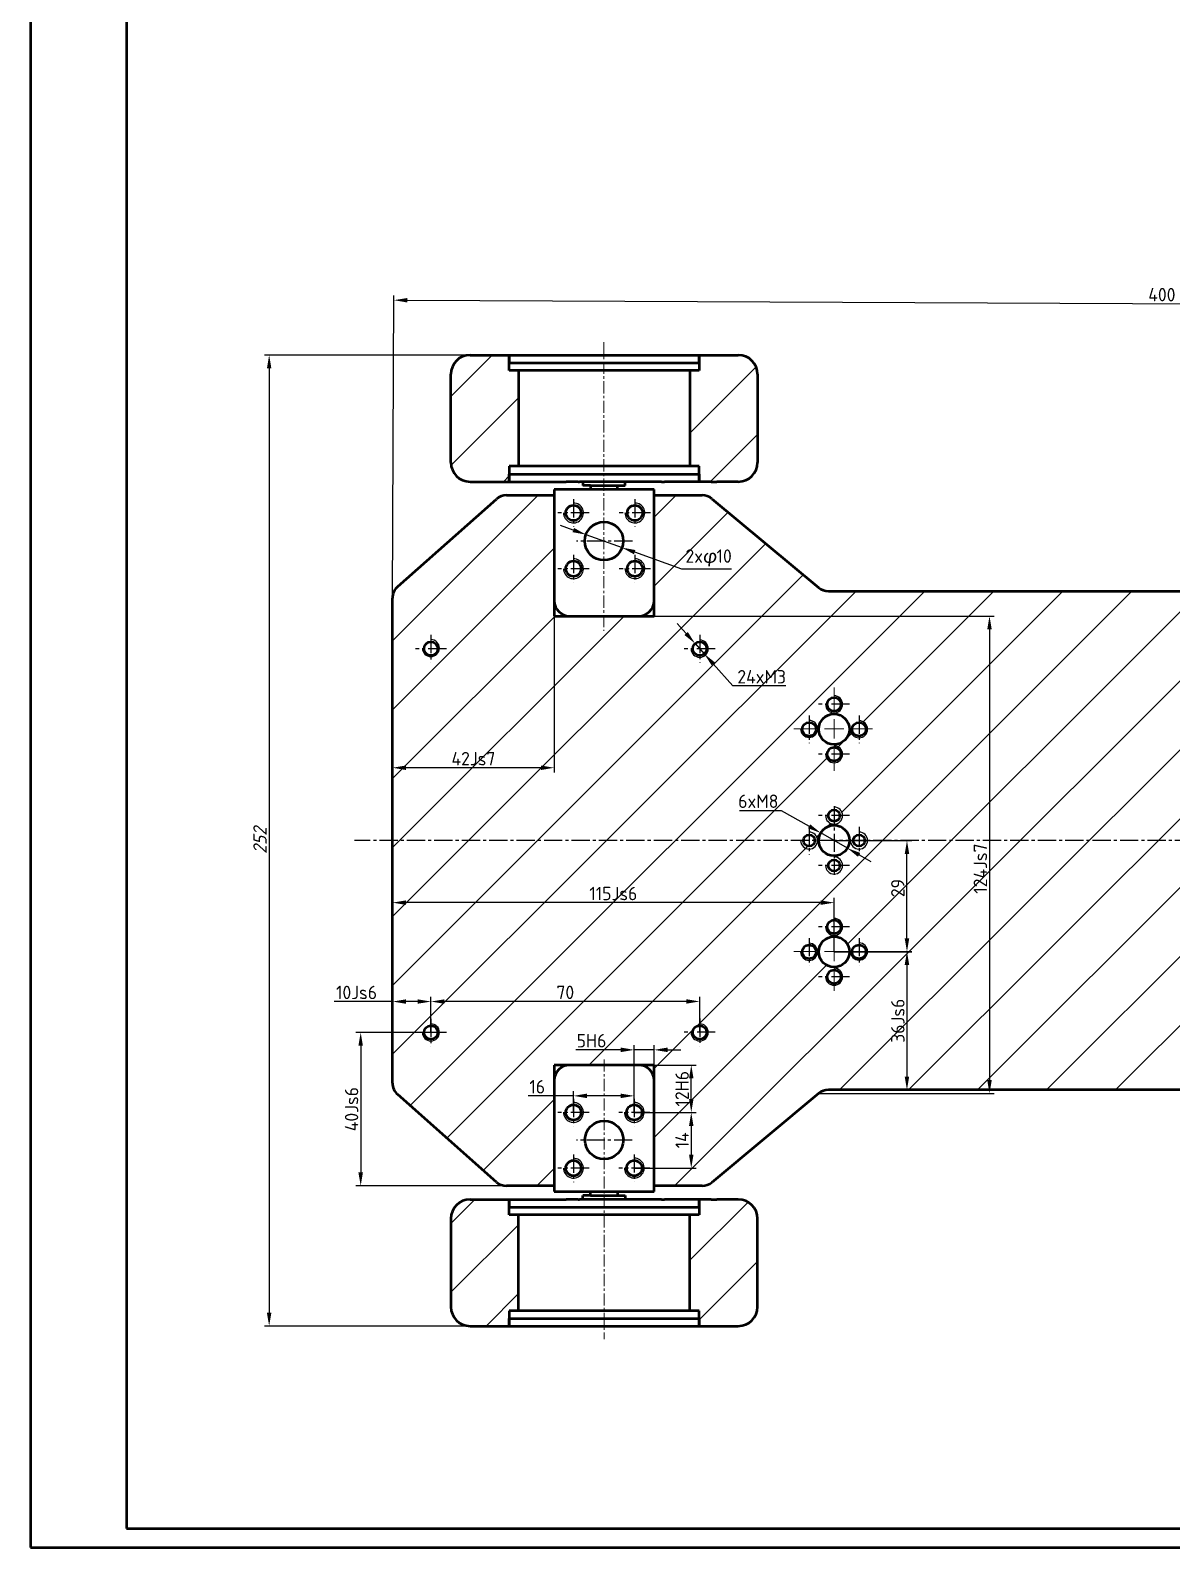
# Model space of a CAD drawing. Header units: millimetres. Extents: x 1895 to 3084, y 1125 to 1966.
# Drawn here: x 1895.3 to 2192.5, y 1124.6 to 1520.1 of the extents above; entities that cross this region are included whole.
import ezdxf

# ---------------------------------------------------------------- set-up
doc = ezdxf.new("R2010")
doc.units = ezdxf.units.MM
doc.header["$LTSCALE"] = 0.25
doc.linetypes.add('CENTER2', pattern=[28.575, 19.05, -3.175, 3.175, -3.175])
doc.linetypes.add('CENTERX2', pattern=[20.32, 12.7, -2.54, 2.54, -2.54])
doc.layers.get('0').update_dxf_attribs({"lineweight": 25})
doc.layers.get('DEFPOINTS').update_dxf_attribs({"color": 6, "lineweight": 25})
for name, color, linetype, lineweight in [('CB', 171, 'Continuous', 50), ('Duong_manh', 3, 'Continuous', 25), ('TAM', 1, 'CENTER2', 25)]:
    doc.layers.add(name, color=color, linetype=linetype, lineweight=lineweight)
doc.styles.add('Sample', font='', dxfattribs={"height": 3.5})
doc.styles.get('Sample').set_extended_font_data('TCVN 7284', italic=True)
doc.dimstyles.new('ISO_35', dxfattribs={"dimtxt": 3.5, "dimasz": 3.5, "dimexe": 1.25, "dimexo": 0, "dimtad": 1, "dimtoh": 1, "dimtxsty": 'Sample', "dimcen": 0, "dimclrd": 3, "dimclre": 3, "dimclrt": 2, "dimadec": 0, "dimazin": 0, "dimtfac": 1, "dimtmove": 0, "dimatfit": 3, "dimfxl": 1, "dimlwd": 25, "dimlwe": 25, "dimarcsym": 0})

# ---------------------------------------------------------------- blocks, each defined once
blk = doc.blocks.new('*D124')
at = {"layer": 'DEFPOINTS', "color": 0, "transparency": 16777216}
for p in [(2039.96, 1388.65), (2049.36, 1385.26)]:
    blk.add_point(p, dxfattribs=at)
at = {"layer": 'Duong_manh', "color": 3, "linetype": 'Continuous', "lineweight": 25, "transparency": 16777216}
for p, q in [((2036.66, 1389.84), (2033.37, 1391.03)), ((2039.96, 1388.65), (2049.36, 1385.26)), ((2064.97, 1379.62), (2052.65, 1384.07)), ((2077.9, 1379.62), (2064.97, 1379.62))]:
    blk.add_line(p, q, dxfattribs=at)
at = {"layer": 'Duong_manh', "color": 3, "transparency": 16777216}
for points in [[(2036.86, 1390.39), (2036.47, 1389.29), (2039.96, 1388.65)], [(2052.85, 1384.62), (2052.45, 1383.52), (2049.36, 1385.26)]]:
    blk.add_solid(points, dxfattribs=at)
at = {"layer": 'Duong_manh', "color": 2, "transparency": 16777216, "insert": (2071.91, 1382.61), "char_height": 3.5, "attachment_point": 5, "style": 'Sample'}
blk.add_mtext('{\\fTCVN 7284|b0|i0|c0|p34;2x\\fCalibri|b0|i1|c0|p34;ɸ\\fTCVN 7284|b0|i0|c0|p34;10}', dxfattribs=at)
blk = doc.blocks.new('*D125')
at = {"layer": 'DEFPOINTS', "color": 0, "transparency": 16777216}
for p in [(2068.39, 1360.26), (2070.78, 1357.57)]:
    blk.add_point(p, dxfattribs=at)
at = {"layer": 'Duong_manh', "color": 3, "linetype": 'Continuous', "lineweight": 25, "transparency": 16777216}
for p, q in [((2066.05, 1362.87), (2063.72, 1365.48)), ((2068.39, 1360.26), (2070.78, 1357.57)), ((2078.25, 1349.22), (2073.12, 1354.96)), ((2092.03, 1349.22), (2078.25, 1349.22))]:
    blk.add_line(p, q, dxfattribs=at)
at = {"layer": 'Duong_manh', "color": 3, "transparency": 16777216}
for points in [[(2066.49, 1363.26), (2065.62, 1362.48), (2068.39, 1360.26)], [(2073.55, 1355.35), (2072.68, 1354.58), (2070.78, 1357.57)]]:
    blk.add_solid(points, dxfattribs=at)
at = {"layer": 'Duong_manh', "color": 2, "transparency": 16777216, "insert": (2085.73, 1351.6), "char_height": 3.5, "attachment_point": 5, "style": 'Sample'}
blk.add_mtext('{\\fTCVN 7284|b0|i0|c0|p34;24xM3}', dxfattribs=at)
blk = doc.blocks.new('*D126')
at = {"layer": 'DEFPOINTS', "color": 0, "transparency": 16777216}
for p in [(1989.59, 1367.42), (2031.71, 1367.42), (1989.59, 1327.89)]:
    blk.add_point(p, dxfattribs=at)
at = {"layer": 'Duong_manh', "color": 3, "linetype": 'Continuous', "lineweight": 25, "transparency": 16777216}
for p, q in [((1989.59, 1367.42), (1989.59, 1326.64)), ((2031.71, 1367.42), (2031.71, 1326.64)), ((2028.21, 1327.89), (1993.09, 1327.89))]:
    blk.add_line(p, q, dxfattribs=at)
at = {"layer": 'Duong_manh', "color": 3, "transparency": 16777216}
for points in [[(1993.09, 1328.47), (1993.09, 1327.3), (1989.59, 1327.89)], [(2028.21, 1328.47), (2028.21, 1327.3), (2031.71, 1327.89)]]:
    blk.add_solid(points, dxfattribs=at)
at = {"layer": 'Duong_manh', "color": 2, "transparency": 16777216, "insert": (2010.65, 1330.26), "char_height": 3.5, "attachment_point": 5, "style": 'Sample'}
blk.add_mtext('{\\fTCVN 7284|b0|i0|c0|p34;42Js7}', dxfattribs=at)
blk = doc.blocks.new('*D128')
at = {"layer": 'DEFPOINTS', "color": 0, "transparency": 16777216}
for p in [(2101.11, 1310.9), (2108.06, 1306.93)]:
    blk.add_point(p, dxfattribs=at)
at = {"layer": 'Duong_manh', "color": 3, "linetype": 'Continuous', "lineweight": 25, "transparency": 16777216}
for p, q in [((2079.95, 1316.79), (2090.8, 1316.79)), ((2090.8, 1316.79), (2098.07, 1312.64)), ((2108.06, 1306.93), (2101.11, 1310.9)), ((2111.1, 1305.2), (2114.14, 1303.46))]:
    blk.add_line(p, q, dxfattribs=at)
at = {"layer": 'Duong_manh', "color": 3, "transparency": 16777216}
for points in [[(2098.36, 1313.14), (2097.78, 1312.13), (2101.11, 1310.9)], [(2111.39, 1305.7), (2110.81, 1304.69), (2108.06, 1306.93)]]:
    blk.add_solid(points, dxfattribs=at)
at = {"layer": 'Duong_manh', "color": 2, "transparency": 16777216, "insert": (2084.85, 1319.16), "char_height": 3.5, "attachment_point": 5, "style": 'Sample'}
blk.add_mtext('{\\fTCVN 7284|b0|i0|c0|p34;6xM8}', dxfattribs=at)
blk = doc.blocks.new('SW_CENTERMARKSYMBOL_38')
at = {"color": 0, "linetype": 'Continuous', "lineweight": 18}
for p, q in [((0, 5), (0, 10.83)), ((-5, 0), (-10.44, 0)), ((0, 0), (-2.5, 0)), ((0, 0), (0, 2.5)), ((0, 0), (0, -2.5)), ((0, 0), (2.5, 0)), ((5, 0), (9.98, 0)), ((0, -5), (0, -10.94))]:
    blk.add_line(p, q, dxfattribs=at)
blk = doc.blocks.new('SW_CENTERMARKSYMBOL_40')
at = {"color": 0, "linetype": 'Continuous', "lineweight": 18}
for p, q in [((0, 5), (0, 10.25)), ((-5, 0), (-10.45, 0)), ((0, 0), (-2.5, 0)), ((0, 0), (0, 2.5)), ((0, 0), (0, -2.5)), ((0, 0), (2.5, 0)), ((5, 0), (10.48, 0)), ((0, -5), (0, -10.28))]:
    blk.add_line(p, q, dxfattribs=at)
blk = doc.blocks.new('*D129')
at = {"layer": 'DEFPOINTS', "color": 0, "transparency": 16777216}
for p in [(2389.95, 1447.88), (1989.59, 1372.12), (2389.59, 1370.26)]:
    blk.add_point(p, dxfattribs=at)
at = {"layer": 'Duong_manh', "color": 3, "linetype": 'Continuous', "lineweight": 25, "transparency": 16777216}
for p, q in [((1989.59, 1372.12), (1989.95, 1450.99)), ((1993.45, 1449.73), (2386.45, 1447.9)), ((2389.59, 1370.26), (2389.95, 1449.13))]:
    blk.add_line(p, q, dxfattribs=at)
at = {"layer": 'Duong_manh', "color": 3, "transparency": 16777216}
for points in [[(1993.45, 1450.31), (1993.44, 1449.14), (1989.95, 1449.74)], [(2386.45, 1448.48), (2386.44, 1447.32), (2389.95, 1447.88)]]:
    blk.add_solid(points, dxfattribs=at)
at = {"layer": 'Duong_manh', "color": 2, "transparency": 16777216, "insert": (2189.96, 1451.19), "char_height": 3.5, "attachment_point": 5, "rotation": 359.7335, "style": 'Sample'}
blk.add_mtext('{\\fTCVN 7284|b0|i0|c0|p34;400}', dxfattribs=at)
blk = doc.blocks.new('*D133')
at = {"layer": 'DEFPOINTS', "color": 0, "transparency": 16777216}
for p in [(2104.59, 1280.01), (2104.59, 1243.92), (2123.57, 1243.92)]:
    blk.add_point(p, dxfattribs=at)
at = {"layer": 'Duong_manh', "color": 3, "linetype": 'Continuous', "lineweight": 25, "transparency": 16777216}
for p, q in [((2104.59, 1280.01), (2124.82, 1280.01)), ((2123.57, 1276.51), (2123.57, 1247.42)), ((2104.59, 1243.92), (2124.82, 1243.92))]:
    blk.add_line(p, q, dxfattribs=at)
at = {"layer": 'Duong_manh', "color": 3, "transparency": 16777216}
for points in [[(2122.98, 1276.51), (2124.15, 1276.51), (2123.57, 1280.01)], [(2122.98, 1247.42), (2124.15, 1247.42), (2123.57, 1243.92)]]:
    blk.add_solid(points, dxfattribs=at)
at = {"layer": 'Duong_manh', "color": 2, "transparency": 16777216, "insert": (2121.19, 1261.96), "char_height": 3.5, "attachment_point": 5, "rotation": 90, "style": 'Sample'}
blk.add_mtext('{\\fTCVN 7284|b0|i0|c0|p34;36Js6}', dxfattribs=at)
blk = doc.blocks.new('*D138')
at = {"layer": 'DEFPOINTS', "color": 0, "transparency": 16777216}
for p in [(1989.59, 1292.74), (1989.59, 1280.01), (2104.59, 1280.01)]:
    blk.add_point(p, dxfattribs=at)
at = {"layer": 'Duong_manh', "color": 3, "linetype": 'Continuous', "lineweight": 25, "transparency": 16777216}
for p, q in [((1989.59, 1280.01), (1989.59, 1293.99)), ((2104.59, 1280.01), (2104.59, 1293.99)), ((2101.09, 1292.74), (1993.09, 1292.74))]:
    blk.add_line(p, q, dxfattribs=at)
at = {"layer": 'Duong_manh', "color": 3, "transparency": 16777216}
for points in [[(1993.09, 1293.32), (1993.09, 1292.15), (1989.59, 1292.74)], [(2101.09, 1293.32), (2101.09, 1292.15), (2104.59, 1292.74)]]:
    blk.add_solid(points, dxfattribs=at)
at = {"layer": 'Duong_manh', "color": 2, "transparency": 16777216, "insert": (2047.09, 1295.11), "char_height": 3.5, "attachment_point": 5, "style": 'Sample'}
blk.add_mtext('{\\fTCVN 7284|b0|i0|c0|p34;115Js6}', dxfattribs=at)
blk = doc.blocks.new('*D171')
at = {"layer": 'DEFPOINTS', "color": 0, "transparency": 16777216}
for p in [(2057.71, 1367.42), (2100.55, 1242.99), (2145.07, 1242.99)]:
    blk.add_point(p, dxfattribs=at)
at = {"layer": 'Duong_manh', "color": 3, "linetype": 'Continuous', "lineweight": 25, "transparency": 16777216}
for p, q in [((2057.71, 1367.42), (2146.32, 1367.42)), ((2145.07, 1363.92), (2145.07, 1246.49)), ((2100.55, 1242.99), (2146.32, 1242.99))]:
    blk.add_line(p, q, dxfattribs=at)
at = {"layer": 'Duong_manh', "color": 3, "transparency": 16777216}
for points in [[(2144.48, 1363.92), (2145.65, 1363.92), (2145.07, 1367.42)], [(2144.48, 1246.49), (2145.65, 1246.49), (2145.07, 1242.99)]]:
    blk.add_solid(points, dxfattribs=at)
at = {"layer": 'Duong_manh', "color": 2, "transparency": 16777216, "insert": (2142.69, 1301.61), "char_height": 3.5, "attachment_point": 5, "rotation": 90, "style": 'Sample'}
blk.add_mtext('{\\fTCVN 7284|b0|i0|c0|p34;124Js7}', dxfattribs=at)
blk = doc.blocks.new('*D228')
at = {"layer": 'DEFPOINTS', "color": 0, "transparency": 16777216}
for p in [(2104.59, 1308.92), (2123.57, 1308.92), (2104.59, 1279.92)]:
    blk.add_point(p, dxfattribs=at)
at = {"layer": 'Duong_manh', "color": 3, "linetype": 'Continuous', "lineweight": 25, "transparency": 16777216}
for p, q in [((2104.59, 1308.92), (2124.82, 1308.92)), ((2123.57, 1283.42), (2123.57, 1305.42)), ((2104.59, 1279.92), (2124.82, 1279.92))]:
    blk.add_line(p, q, dxfattribs=at)
at = {"layer": 'Duong_manh', "color": 3, "transparency": 16777216}
for points in [[(2122.98, 1305.42), (2124.15, 1305.42), (2123.57, 1308.92)], [(2122.98, 1283.42), (2124.15, 1283.42), (2123.57, 1279.92)]]:
    blk.add_solid(points, dxfattribs=at)
at = {"layer": 'Duong_manh', "color": 2, "transparency": 16777216, "insert": (2121.19, 1296.53), "char_height": 3.5, "attachment_point": 5, "rotation": 90, "style": 'Sample'}
blk.add_mtext('{\\fTCVN 7284|b0|i0|c0|p34;29}', dxfattribs=at)
blk = doc.blocks.new('*D229')
at = {"layer": 'DEFPOINTS', "color": 0, "transparency": 16777216}
for p in [(2009.77, 1435.44), (1957.45, 1182.39), (2009.77, 1182.39)]:
    blk.add_point(p, dxfattribs=at)
at = {"layer": 'Duong_manh', "color": 3, "linetype": 'Continuous', "lineweight": 25, "transparency": 16777216}
for p, q in [((2009.77, 1435.44), (1956.2, 1435.44)), ((1957.45, 1431.94), (1957.45, 1185.89)), ((2009.77, 1182.39), (1956.2, 1182.39))]:
    blk.add_line(p, q, dxfattribs=at)
at = {"layer": 'Duong_manh', "color": 3, "transparency": 16777216}
for points in [[(1956.86, 1431.94), (1958.03, 1431.94), (1957.45, 1435.44)], [(1956.86, 1185.89), (1958.03, 1185.89), (1957.45, 1182.39)]]:
    blk.add_solid(points, dxfattribs=at)
at = {"layer": 'Duong_manh', "color": 2, "transparency": 16777216, "insert": (1955.07, 1308.92), "char_height": 3.5, "attachment_point": 5, "rotation": 90, "style": 'Sample'}
blk.add_mtext('252', dxfattribs=at)
blk = doc.blocks.new('*D240')
at = {"layer": 'DEFPOINTS', "color": 0, "transparency": 16777216}
for p in [(1999.58, 1266.96), (1999.58, 1258.89), (2069.59, 1258.92)]:
    blk.add_point(p, dxfattribs=at)
at = {"layer": 'Duong_manh', "color": 3, "linetype": 'Continuous', "lineweight": 25, "transparency": 16777216}
for p, q in [((1999.58, 1258.89), (1999.58, 1268.21)), ((2066.08, 1266.98), (2003.08, 1266.96)), ((2069.59, 1258.92), (2069.58, 1268.23))]:
    blk.add_line(p, q, dxfattribs=at)
at = {"layer": 'Duong_manh', "color": 3, "transparency": 16777216}
for points in [[(2003.08, 1267.54), (2003.08, 1266.38), (1999.58, 1266.96)], [(2066.08, 1267.57), (2066.08, 1266.4), (2069.58, 1266.98)]]:
    blk.add_solid(points, dxfattribs=at)
at = {"layer": 'Duong_manh', "color": 2, "transparency": 16777216, "insert": (2034.58, 1269.35), "char_height": 3.5, "attachment_point": 5, "rotation": 0.0206, "style": 'Sample'}
blk.add_mtext('{\\fTCVN 7284|b0|i0|c0|p34;70}', dxfattribs=at)
blk = doc.blocks.new('*D241')
at = {"layer": 'DEFPOINTS', "color": 0, "transparency": 16777216}
for p in [(1989.59, 1266.96), (1989.59, 1258.92), (1999.59, 1258.92)]:
    blk.add_point(p, dxfattribs=at)
at = {"layer": 'Duong_manh', "color": 3, "linetype": 'Continuous', "lineweight": 25, "transparency": 16777216}
for p, q in [((1989.59, 1266.96), (1974.34, 1266.96)), ((1989.59, 1258.92), (1989.59, 1268.21)), ((1996.09, 1266.96), (1993.09, 1266.96)), ((1999.59, 1258.92), (1999.59, 1268.21))]:
    blk.add_line(p, q, dxfattribs=at)
at = {"layer": 'Duong_manh', "color": 3, "transparency": 16777216}
for points in [[(1993.09, 1267.54), (1993.09, 1266.38), (1989.59, 1266.96)], [(1996.09, 1267.54), (1996.09, 1266.38), (1999.59, 1266.96)]]:
    blk.add_solid(points, dxfattribs=at)
at = {"layer": 'Duong_manh', "color": 2, "transparency": 16777216, "insert": (1980.21, 1269.33), "char_height": 3.5, "attachment_point": 5, "style": 'Sample'}
blk.add_mtext('{\\fTCVN 7284|b0|i0|c0|p34;10Js6}', dxfattribs=at)
blk = doc.blocks.new('*D242')
at = {"layer": 'DEFPOINTS', "color": 0, "transparency": 16777216}
for p in [(1999.59, 1258.92), (1981.29, 1218.92), (2019.28, 1218.92)]:
    blk.add_point(p, dxfattribs=at)
at = {"layer": 'Duong_manh', "color": 3, "linetype": 'Continuous', "lineweight": 25, "transparency": 16777216}
for p, q in [((1999.59, 1258.92), (1980.04, 1258.92)), ((1981.29, 1255.42), (1981.29, 1222.42)), ((2019.28, 1218.92), (1980.04, 1218.92))]:
    blk.add_line(p, q, dxfattribs=at)
at = {"layer": 'Duong_manh', "color": 3, "transparency": 16777216}
for points in [[(1980.7, 1255.42), (1981.87, 1255.42), (1981.29, 1258.92)], [(1980.7, 1222.42), (1981.87, 1222.42), (1981.29, 1218.92)]]:
    blk.add_solid(points, dxfattribs=at)
at = {"layer": 'Duong_manh', "color": 2, "transparency": 16777216, "insert": (1978.91, 1238.92), "char_height": 3.5, "attachment_point": 5, "rotation": 90, "style": 'Sample'}
blk.add_mtext('{\\fTCVN 7284|b0|i0|c0|p34;40Js6}', dxfattribs=at)
blk = doc.blocks.new('*D247')
at = {"layer": 'DEFPOINTS', "color": 0, "transparency": 16777216}
for p in [(2057.71, 1254.37), (2052.54, 1238.06), (2057.71, 1238.06)]:
    blk.add_point(p, dxfattribs=at)
at = {"layer": 'Duong_manh', "color": 3, "linetype": 'Continuous', "lineweight": 25, "transparency": 16777216}
for p, q in [((2049.04, 1254.37), (2037.29, 1254.37)), ((2052.54, 1238.06), (2052.54, 1255.62)), ((2057.71, 1254.37), (2052.54, 1254.37)), ((2057.71, 1238.06), (2057.71, 1255.62)), ((2061.21, 1254.37), (2064.71, 1254.37))]:
    blk.add_line(p, q, dxfattribs=at)
at = {"layer": 'Duong_manh', "color": 3, "transparency": 16777216}
for points in [[(2049.04, 1254.96), (2049.04, 1253.79), (2052.54, 1254.37)], [(2061.21, 1254.96), (2061.21, 1253.79), (2057.71, 1254.37)]]:
    blk.add_solid(points, dxfattribs=at)
at = {"layer": 'Duong_manh', "color": 2, "transparency": 16777216, "insert": (2041.42, 1256.75), "char_height": 3.5, "attachment_point": 5, "style": 'Sample'}
blk.add_mtext('{\\fTCVN 7284|b0|i0|c0|p34;5H6}', dxfattribs=at)
blk = doc.blocks.new('*D248')
at = {"layer": 'DEFPOINTS', "color": 0, "transparency": 16777216}
for p in [(2052.54, 1238.06), (2052.54, 1223.54), (2067.39, 1223.54)]:
    blk.add_point(p, dxfattribs=at)
at = {"layer": 'Duong_manh', "color": 3, "linetype": 'Continuous', "lineweight": 25, "transparency": 16777216}
for p, q in [((2052.54, 1238.06), (2068.64, 1238.06)), ((2067.39, 1234.56), (2067.39, 1227.04)), ((2052.54, 1223.54), (2068.64, 1223.54))]:
    blk.add_line(p, q, dxfattribs=at)
at = {"layer": 'Duong_manh', "color": 3, "transparency": 16777216}
for points in [[(2066.81, 1234.56), (2067.97, 1234.56), (2067.39, 1238.06)], [(2066.81, 1227.04), (2067.97, 1227.04), (2067.39, 1223.54)]]:
    blk.add_solid(points, dxfattribs=at)
at = {"layer": 'Duong_manh', "color": 2, "transparency": 16777216, "insert": (2065.01, 1230.8), "char_height": 3.5, "attachment_point": 5, "rotation": 90, "style": 'Sample'}
blk.add_mtext('{\\fTCVN 7284|b0|i0|c0|p34;14}', dxfattribs=at)
blk = doc.blocks.new('*D249')
at = {"layer": 'DEFPOINTS', "color": 0, "transparency": 16777216}
for p in [(2052.54, 1250.42), (2067.39, 1250.42), (2052.54, 1238.06)]:
    blk.add_point(p, dxfattribs=at)
at = {"layer": 'Duong_manh', "color": 3, "linetype": 'Continuous', "lineweight": 25, "transparency": 16777216}
for p, q in [((2052.54, 1250.42), (2068.64, 1250.42)), ((2067.39, 1241.56), (2067.39, 1246.92)), ((2052.54, 1238.06), (2068.64, 1238.06))]:
    blk.add_line(p, q, dxfattribs=at)
at = {"layer": 'Duong_manh', "color": 3, "transparency": 16777216}
for points in [[(2066.81, 1246.92), (2067.97, 1246.92), (2067.39, 1250.42)], [(2066.81, 1241.56), (2067.97, 1241.56), (2067.39, 1238.06)]]:
    blk.add_solid(points, dxfattribs=at)
at = {"layer": 'Duong_manh', "color": 2, "transparency": 16777216, "insert": (2065.01, 1244.24), "char_height": 3.5, "attachment_point": 5, "rotation": 90, "style": 'Sample'}
blk.add_mtext('{\\fTCVN 7284|b0|i0|c0|p34;12H6}', dxfattribs=at)
blk = doc.blocks.new('*D250')
at = {"layer": 'DEFPOINTS', "color": 0, "transparency": 16777216}
for p in [(2052.54, 1242.38), (2036.7, 1238.06), (2052.54, 1238.06)]:
    blk.add_point(p, dxfattribs=at)
at = {"layer": 'Duong_manh', "color": 3, "linetype": 'Continuous', "lineweight": 25, "transparency": 16777216}
for p, q in [((2036.7, 1242.38), (2024.91, 1242.38)), ((2036.7, 1238.06), (2036.7, 1243.63)), ((2049.04, 1242.38), (2040.2, 1242.38)), ((2052.54, 1238.06), (2052.54, 1243.63))]:
    blk.add_line(p, q, dxfattribs=at)
at = {"layer": 'Duong_manh', "color": 3, "transparency": 16777216}
for points in [[(2040.2, 1242.96), (2040.2, 1241.8), (2036.7, 1242.38)], [(2049.04, 1242.96), (2049.04, 1241.8), (2052.54, 1242.38)]]:
    blk.add_solid(points, dxfattribs=at)
at = {"layer": 'Duong_manh', "color": 2, "transparency": 16777216, "insert": (2027.28, 1244.75), "char_height": 3.5, "attachment_point": 5, "style": 'Sample'}
blk.add_mtext('{\\fTCVN 7284|b0|i0|c0|p34;16}', dxfattribs=at)

msp = doc.modelspace()

# ---------------------------------------------------------------- hatches: boundary and pattern name
at = {"layer": 'Duong_manh'}
h = msp.add_hatch(dxfattribs=at)
h.set_pattern_fill('ANSI31', color=0, scale=4)
h.set_pattern_definition([(45, (0, -23.314), (-8.980256, 8.980256), [])])
h.paths.add_polyline_path([(2067.047, 1186.393), (2069.464, 1186.393), (2069.464, 1182.393), (2079.647, 1182.393, 0.4142136), (2084.647, 1187.393), (2084.647, 1210.393, 0.4142136), (2079.647, 1215.393), (2076.837, 1215.393), (2076.09, 1215.393), (2074.033, 1215.393), (2072.569, 1215.393), (2069.464, 1215.393), (2069.464, 1211.393), (2067.047, 1211.393)])
h.paths.add_polyline_path([(2084.647, 1430.441, 0.4142136), (2079.647, 1435.441), (2069.464, 1435.441), (2069.464, 1431.441), (2067.047, 1431.441), (2067.047, 1406.441), (2069.464, 1406.441), (2069.464, 1402.441), (2072.569, 1402.441), (2074.033, 1402.441), (2076.09, 1402.441), (2076.837, 1402.441), (2079.647, 1402.441, 0.4142136), (2084.647, 1407.441)])
h.paths.add_polyline_path([(2022.37, 1211.393), (2019.953, 1211.393), (2019.953, 1215.393), (2009.771, 1215.393, 0.4142136), (2004.771, 1210.393), (2004.771, 1187.393, 0.4142136), (2009.771, 1182.393), (2019.953, 1182.393), (2019.953, 1186.393), (2022.37, 1186.393)])
h.paths.add_polyline_path([(2022.37, 1431.441), (2019.953, 1431.441), (2019.953, 1435.441), (2009.771, 1435.441, 0.4142136), (2004.771, 1430.441), (2004.771, 1407.441, 0.4142136), (2009.771, 1402.441), (2019.953, 1402.441), (2019.953, 1406.441), (2022.37, 1406.441)])
h = msp.add_hatch(dxfattribs=at)
h.set_pattern_fill('ANSI31', color=0, scale=4)
h.paths.add_polyline_path([(2389.585, 1372.119, 0.2144527), (2388.24, 1375.111), (2362.548, 1397.909, 0.1834639), (2359.893, 1398.917), (2308.961, 1398.917, 0.1754524), (2306.4, 1397.99), (2278.625, 1374.844, -0.1754524), (2276.064, 1373.917), (2103.106, 1373.917, -0.1754524), (2100.546, 1374.844), (2072.771, 1397.99, 0.1754524), (2070.21, 1398.917), (2057.709, 1398.917), (2057.709, 1367.417), (2031.709, 1367.417), (2031.709, 1398.917), (2019.278, 1398.917, 0.1834639), (2016.623, 1397.909), (1990.93, 1375.111, 0.2144527), (1989.585, 1372.119), (1989.585, 1245.716, 0.2144527), (1990.93, 1242.724), (2016.623, 1219.925, 0.1834639), (2019.278, 1218.917), (2031.709, 1218.917), (2031.709, 1250.417), (2057.709, 1250.417), (2057.709, 1218.917), (2070.21, 1218.917, 0.1754524), (2072.771, 1219.844), (2100.546, 1242.99, -0.1754524), (2103.106, 1243.917), (2276.064, 1243.917, -0.1754524), (2278.625, 1242.99), (2306.4, 1219.844, 0.1754524), (2308.961, 1218.917), (2359.893, 1218.917, 0.1834639), (2362.548, 1219.925), (2388.24, 1242.724, 0.2144527), (2389.585, 1245.716)])
h.paths.add_polyline_path([(2266.288, 1338.009, -0.3993765), (2268.085, 1339.717), (2268.085, 1340.232, -2.4142136), (2265.862, 1338.009)], flags=16)
h.paths.add_polyline_path([(2111.085, 1335.694), (2111.085, 1336.117, -0.4142136), (2109.285, 1337.917, -0.4142136), (2111.085, 1339.717), (2111.085, 1340.141, -1)], flags=16)
h.paths.add_polyline_path([(2278.585, 1337.917, -1), (2270.585, 1337.917, -1)], flags=16)
h.paths.add_polyline_path([(2272.785, 1331.417, -1), (2276.385, 1331.417), (2276.809, 1331.417, -1), (2272.362, 1331.417)], flags=16)
h.paths.add_polyline_path([(2272.785, 1344.417, -0.4142136), (2274.585, 1346.217), (2274.585, 1346.641, -2.4142136), (2272.362, 1344.417)], flags=16)
h.paths.add_polyline_path([(2268.085, 1306.694), (2268.085, 1307.417, -0.4142136), (2266.585, 1308.917, -0.4142136), (2268.085, 1310.417), (2268.085, 1311.141, -1)], flags=16)
h.paths.add_polyline_path([(2100.585, 1337.917, -1), (2108.585, 1337.917, -1)], flags=16)
h.paths.add_polyline_path([(2106.809, 1331.417, -1), (2102.362, 1331.417), (2102.785, 1331.417, -1), (2106.385, 1331.417)], flags=16)
h.paths.add_polyline_path([(2102.362, 1344.417), (2102.785, 1344.417, -0.4142136), (2104.585, 1346.217), (2104.585, 1346.641, -2.4142136)], flags=16)
h.paths.add_polyline_path([(2111.085, 1306.694), (2111.085, 1307.417, -0.4142136), (2109.585, 1308.917, -0.4142136), (2111.085, 1310.417), (2111.085, 1311.141, -1)], flags=16)
h.paths.add_polyline_path([(2273.085, 1315.417, -0.4142136), (2274.585, 1316.917), (2274.585, 1317.641, -1), (2274.585, 1313.194), (2274.585, 1312.917, -0.4142136), (2278.585, 1308.917, -0.4142136), (2274.585, 1304.917), (2274.585, 1303.917, -0.4142136), (2276.085, 1302.417, -1), (2273.085, 1302.417, -0.4142136), (2274.585, 1303.917), (2274.585, 1304.917, -0.4142136), (2270.585, 1308.917, -0.4142136), (2274.585, 1312.917), (2274.585, 1313.194, -0.4142136), (2272.362, 1315.417)], flags=16)
h.paths.add_polyline_path([(2104.585, 1313.194), (2104.585, 1312.917, -0.4142136), (2108.585, 1308.917, -0.4142136), (2104.585, 1304.917), (2104.585, 1304.641, -2.4142136), (2102.362, 1302.417), (2103.085, 1302.417, -0.4142136), (2104.585, 1303.917), (2104.585, 1304.917, -0.4142136), (2100.585, 1308.917, -0.4142136), (2104.585, 1312.917), (2104.585, 1313.194, -0.4142136), (2102.362, 1315.417), (2103.085, 1315.417, -0.4142136), (2104.585, 1316.917), (2104.585, 1317.641, -1)], flags=16)
h.paths.add_polyline_path([(2281.085, 1335.785), (2281.085, 1336.117, -0.4142136), (2279.285, 1337.917, -0.4142136), (2281.085, 1339.717), (2281.085, 1340.232, -1)], flags=16)
h.paths.add_polyline_path([(2095.862, 1338.009), (2096.288, 1338.009, -0.3993765), (2098.085, 1339.717), (2098.085, 1340.232, -2.4142136)], flags=16)
h.paths.add_polyline_path([(2281.085, 1306.694), (2281.085, 1307.417, -0.4142136), (2279.585, 1308.917, -0.4142136), (2281.085, 1310.417), (2281.085, 1311.141, -1)], flags=16)
h.paths.add_polyline_path([(2266.288, 1280.009, -0.3993765), (2268.085, 1281.717), (2268.085, 1282.141, -2.486371), (2265.864, 1280.009)], flags=16)
h.paths.add_polyline_path([(2098.085, 1306.694), (2098.085, 1307.417, -0.4142136), (2096.585, 1308.917, -0.4142136), (2098.085, 1310.417), (2098.085, 1311.141, -1)], flags=16)
h.paths.add_polyline_path([(2111.085, 1277.785), (2111.085, 1278.117, -0.4142136), (2109.285, 1279.917, -0.4142136), (2111.085, 1281.717), (2111.085, 1282.232, -1)], flags=16)
h.paths.add_polyline_path([(2272.785, 1286.417, -0.4142136), (2274.585, 1288.217), (2274.585, 1288.641, -2.4142136), (2272.362, 1286.417)], flags=16)
h.paths.add_polyline_path([(2102.362, 1286.417), (2102.785, 1286.417, -0.4142136), (2104.585, 1288.217), (2104.585, 1288.641, -2.4142136)], flags=16)
h.paths.add_polyline_path([(2278.585, 1279.917, -1), (2270.585, 1279.917, -1)], flags=16)
h.paths.add_polyline_path([(2108.585, 1279.917, -1), (2100.585, 1279.917, -1)], flags=16)
h.paths.add_polyline_path([(2272.785, 1273.417, -1), (2276.385, 1273.417), (2276.809, 1273.417, -1), (2272.362, 1273.417)], flags=16)
h.paths.add_polyline_path([(2106.809, 1273.417, -1), (2102.362, 1273.417), (2102.785, 1273.417, -1), (2106.385, 1273.417)], flags=16)
h.paths.add_polyline_path([(2281.085, 1282.141, -1), (2281.085, 1277.694), (2281.085, 1278.117, -0.4142136), (2279.285, 1279.917, -0.4142136), (2281.085, 1281.717)], flags=16)
h.paths.add_polyline_path([(2095.864, 1280.009), (2096.288, 1280.009, -0.3993765), (2098.085, 1281.717), (2098.085, 1282.141, -2.486371)], flags=16)
h.paths.add_polyline_path([(2307.785, 1358.917, -0.4142136), (2309.585, 1360.717), (2309.585, 1361.141, -2.4142136), (2307.362, 1358.917)], flags=16)
h.paths.add_polyline_path([(2067.362, 1358.917), (2067.785, 1358.917, -0.4142136), (2069.585, 1360.717), (2069.585, 1361.141, -2.4142136)], flags=16)
h.paths.add_polyline_path([(2307.786, 1258.942, -0.410125), (2309.585, 1260.717), (2309.585, 1261.166, -2.4142136), (2307.362, 1258.942)], flags=16)
h.paths.add_polyline_path([(2067.362, 1258.942), (2067.786, 1258.942, -0.410125), (2069.585, 1260.717), (2069.585, 1261.141, -2.4336648)], flags=16)
h.paths.add_polyline_path([(2371.219, 1304.974, -0.0070362), (2371.104, 1304.649), (2371.119, 1304.643)], flags=0)
h.paths.add_polyline_path([(2348.052, 1313.192), (2347.982, 1312.95, -0.0051099), (2348.067, 1313.186)], flags=0)
h.paths.add_polyline_path([(2347.887, 1312.717), (2354.497, 1333.07, -0.7266454), (2364.674, 1333.07), (2371.284, 1312.717, -0.1543688), (2371.341, 1305.299), (2364.699, 1283.72, -0.7384852), (2354.472, 1283.72), (2347.83, 1305.299, -0.1543688)], flags=16)
h.paths.add_polyline_path([(2354.584, 1330.771), (2354.569, 1330.776, -0.6958664), (2364.602, 1330.776), (2371.119, 1313.192), (2371.104, 1313.186), (2364.587, 1330.771, 0.6958664)], flags=0)
h.paths.add_polyline_path([(2348.052, 1304.643), (2348.067, 1304.649), (2354.584, 1287.064, 0.6958664), (2364.587, 1287.064), (2364.602, 1287.058, -0.6958664), (2354.569, 1287.058)], flags=0)
h.paths.add_polyline_path([(2357.785, 1328.917, -0.4142136), (2359.585, 1330.717), (2359.585, 1331.141, -2.4142136), (2357.362, 1328.917)], flags=0)
h.paths.add_polyline_path([(2359.585, 1306.694), (2359.585, 1307.401, -1), (2359.585, 1310.433), (2359.585, 1311.141, -1)], flags=0)
h.paths.add_polyline_path([(2359.585, 1310.417), (2359.585, 1310.433, -1), (2359.585, 1307.401, -0.9946695)], flags=0)
h.paths.add_polyline_path([(2357.786, 1288.942, -0.410125), (2359.585, 1290.717), (2359.585, 1291.166, -2.4142136), (2357.362, 1288.942)], flags=0)
h.paths.add_polyline_path([(2377.785, 1358.917, -0.4131352), (2379.579, 1360.717), (2379.579, 1361.141, -2.4193127), (2377.362, 1358.917)], flags=16)
h.paths.add_polyline_path([(1997.36, 1358.917), (1997.785, 1358.917, -0.4131352), (1999.579, 1360.717), (1999.579, 1361.288, -2.3054351)], flags=16)
h.paths.add_polyline_path([(2377.786, 1258.942, -0.410125), (2379.585, 1260.717), (2379.585, 1261.141, -2.4336648), (2377.362, 1258.942)], flags=16)
h.paths.add_polyline_path([(1997.362, 1258.917), (1997.785, 1258.917, -0.4131352), (1999.579, 1260.717), (1999.579, 1261.141, -2.4193127)], flags=16)
h.paths.add_polyline_path([(2064.687, 1378.867), (2079.129, 1378.867), (2079.129, 1387.348), (2064.687, 1387.348)], flags=24)
h.paths.add_polyline_path([(2078.203, 1347.572), (2093.253, 1347.572), (2093.253, 1355.972), (2078.203, 1355.972)], flags=24)
h.paths.add_polyline_path([(2003.647, 1326.236), (2017.647, 1326.236), (2017.647, 1334.636), (2003.647, 1334.636)], flags=24)
h.paths.add_polyline_path([(2078.723, 1315.137), (2090.973, 1315.137), (2090.973, 1323.537), (2078.723, 1323.537)], flags=24)
h.paths.add_polyline_path([(2125.218, 1255.138), (2125.218, 1268.788), (2116.818, 1268.788), (2116.818, 1255.138)], flags=24)
h.paths.add_polyline_path([(2342.474, 1380.771), (2358.224, 1380.771), (2358.224, 1389.171), (2342.474, 1389.171)], flags=24)
h.paths.add_polyline_path([(2039.735, 1291.088), (2054.435, 1291.088), (2054.435, 1299.488), (2039.735, 1299.488)], flags=24)
h.paths.add_polyline_path([(2146.716, 1293.731), (2146.716, 1309.481), (2138.316, 1309.481), (2138.316, 1293.731)], flags=24)
h.paths.add_polyline_path([(2125.218, 1293.208), (2125.218, 1299.858), (2116.818, 1299.858), (2116.818, 1293.208)], flags=24)
h.paths.add_polyline_path([(2320.731, 1232.663), (2335.431, 1232.663), (2335.431, 1241.063), (2320.731, 1241.063)], flags=24)
h.paths.add_polyline_path([(2031.255, 1265.32), (2037.905, 1265.322), (2037.902, 1273.722), (2031.252, 1273.72)], flags=24)
h.paths.add_polyline_path([(2252.032, 1255.092), (2252.032, 1268.742), (2243.632, 1268.742), (2243.632, 1255.092)], flags=24)
h.paths.add_polyline_path([(2252.057, 1291.138), (2252.057, 1297.788), (2243.657, 1297.788), (2243.657, 1291.138)], flags=24)
h.paths.add_polyline_path([(2380.079, 1315.592), (2380.079, 1322.242), (2371.679, 1322.242), (2371.679, 1315.592)], flags=24)
h.paths.add_polyline_path([(2345.272, 1340.58), (2345.272, 1347.23), (2336.872, 1347.23), (2336.872, 1340.58)], flags=24)
h.paths.add_polyline_path([(2036.694, 1252.724), (2046.144, 1252.724), (2046.144, 1261.124), (2036.694, 1261.124)], flags=24)
h.paths.add_polyline_path([(2069.039, 1227.652), (2069.039, 1233.952), (2060.639, 1233.952), (2060.639, 1227.652)], flags=24)
h.paths.add_polyline_path([(2069.039, 1238.641), (2069.039, 1249.841), (2060.639, 1249.841), (2060.639, 1238.641)], flags=24)
h.paths.add_polyline_path([(2024.306, 1240.729), (2030.256, 1240.729), (2030.256, 1249.129), (2024.306, 1249.129)], flags=24)

# ---------------------------------------------------------------- linework, layer by layer
at = {"layer": 'CB'}
for p, q in [((1895.255, 1965.639), (1895.255, 1124.639)), ((1920.255, 1960.639), (1920.255, 1129.639)), ((2009.771, 1435.441), (2079.647, 1435.441)), ((2022.37, 1431.441), (2022.37, 1406.441)), ((2067.047, 1431.441), (2067.047, 1406.441)), ((2004.771, 1407.441), (2004.771, 1430.441)), ((2084.647, 1430.441), (2084.647, 1407.441)), ((2009.771, 1402.441), (2034.819, 1402.441)), ((2041.158, 1401.417), (2048.158, 1401.417)), ((2048.158, 1401.417), (2050.174, 1401.417)), ((2009.771, 1215.393), (2034.819, 1215.393)), ((2041.158, 1216.417), (2048.158, 1216.417)), ((2048.158, 1216.417), (2050.174, 1216.417)), ((2004.771, 1210.393), (2004.771, 1187.393)), ((2022.37, 1186.393), (2022.37, 1211.393)), ((2067.047, 1186.393), (2067.047, 1211.393)), ((2084.647, 1187.393), (2084.647, 1210.393)), ((2009.771, 1182.393), (2079.647, 1182.393)), ((1920.255, 1129.639), (3079.255, 1129.639)), ((1895.255, 1124.639), (3084.255, 1124.639))]:
    msp.add_line(p, q, dxfattribs=at)
at = {"layer": 'CB', "linetype": 'Continuous'}
for p, q in [((2019.953, 1435.441), (2019.953, 1433.441)), ((2019.953, 1431.441), (2019.953, 1435.441)), ((2069.464, 1433.441), (2069.464, 1435.441)), ((2069.464, 1435.441), (2069.464, 1431.441)), ((2019.953, 1433.441), (2023.166, 1433.441)), ((2069.464, 1431.441), (2019.953, 1431.441)), ((2023.166, 1433.441), (2066.251, 1433.441)), ((2066.251, 1433.441), (2069.464, 1433.441)), ((2019.953, 1406.441), (2019.953, 1402.441)), ((2069.464, 1406.441), (2019.953, 1406.441)), ((2019.953, 1404.441), (2023.166, 1404.441)), ((2019.953, 1402.441), (2019.953, 1404.441)), ((2023.166, 1404.441), (2066.251, 1404.441)), ((2066.251, 1404.441), (2069.464, 1404.441)), ((2069.464, 1402.441), (2069.464, 1406.441)), ((2069.464, 1404.441), (2069.464, 1402.441)), ((2031.709, 1400.417), (2031.709, 1371.417)), ((2057.709, 1400.417), (2031.709, 1400.417)), ((2037.906, 1402.441), (2034.819, 1402.441)), ((2037.906, 1402.441), (2038.248, 1402.441)), ((2044.133, 1402.441), (2038.248, 1402.441)), ((2039.174, 1402.417), (2039.174, 1401.417)), ((2041.158, 1401.417), (2039.174, 1401.417)), ((2041.158, 1401.417), (2041.158, 1400.417)), ((2047.258, 1402.441), (2044.101, 1402.441)), ((2051.103, 1402.441), (2047.131, 1402.441)), ((2048.158, 1400.417), (2048.158, 1401.417)), ((2050.174, 1401.417), (2050.174, 1402.441)), ((2051.438, 1402.441), (2051.103, 1402.441)), ((2054.527, 1402.441), (2051.438, 1402.441)), ((2059.639, 1402.441), (2054.527, 1402.441)), ((2057.709, 1371.417), (2057.709, 1400.417)), ((2059.639, 1402.441), (2060.424, 1402.441)), ((2063.277, 1402.441), (2060.424, 1402.441)), ((2065.79, 1402.441), (2063.277, 1402.441)), ((2066.898, 1402.441), (2065.79, 1402.441)), ((2069.455, 1402.441), (2066.898, 1402.441)), ((2072.569, 1402.441), (2069.455, 1402.441)), ((2072.569, 1402.441), (2074.033, 1402.441)), ((2076.09, 1402.441), (2074.033, 1402.441)), ((2076.837, 1402.441), (2076.09, 1402.441)), ((2079.647, 1402.441), (2076.837, 1402.441)), ((1990.93, 1375.111), (2016.623, 1397.909)), ((2019.278, 1398.917), (2031.709, 1398.917)), ((2031.709, 1398.917), (2031.709, 1367.417)), ((2057.709, 1398.917), (2070.21, 1398.917)), ((2057.709, 1367.417), (2057.709, 1398.917)), ((2072.771, 1397.99), (2100.546, 1374.844)), ((2103.106, 1373.917), (2276.064, 1373.917)), ((1989.585, 1245.716), (1989.585, 1372.119)), ((2031.709, 1367.417), (2057.709, 1367.417)), ((2035.709, 1367.417), (2053.709, 1367.417)), ((2057.709, 1250.417), (2031.709, 1250.417)), ((2031.709, 1250.417), (2031.709, 1218.917)), ((2053.709, 1250.417), (2035.709, 1250.417)), ((2057.709, 1218.917), (2057.709, 1250.417)), ((2031.709, 1246.417), (2031.709, 1217.417)), ((2057.709, 1217.417), (2057.709, 1246.417)), ((2016.623, 1219.925), (1990.93, 1242.724)), ((2100.546, 1242.99), (2072.771, 1219.844)), ((2276.064, 1243.917), (2103.106, 1243.917)), ((2031.709, 1218.917), (2019.278, 1218.917)), ((2070.21, 1218.917), (2057.709, 1218.917)), ((2019.953, 1215.393), (2019.953, 1213.393)), ((2019.953, 1211.393), (2019.953, 1215.393)), ((2031.709, 1217.417), (2057.709, 1217.417)), ((2037.906, 1215.393), (2034.819, 1215.393)), ((2037.906, 1215.393), (2038.248, 1215.393)), ((2044.133, 1215.393), (2038.248, 1215.393)), ((2039.174, 1215.417), (2039.174, 1216.417)), ((2041.158, 1216.417), (2039.174, 1216.417)), ((2041.158, 1216.417), (2041.158, 1217.417)), ((2047.258, 1215.393), (2044.101, 1215.393)), ((2051.103, 1215.393), (2047.131, 1215.393)), ((2048.158, 1217.417), (2048.158, 1216.417)), ((2050.174, 1216.417), (2050.174, 1215.393)), ((2051.438, 1215.393), (2051.103, 1215.393)), ((2054.527, 1215.393), (2051.438, 1215.393)), ((2059.639, 1215.393), (2054.527, 1215.393)), ((2059.639, 1215.393), (2060.424, 1215.393)), ((2063.277, 1215.393), (2060.424, 1215.393)), ((2065.79, 1215.393), (2063.277, 1215.393)), ((2066.898, 1215.393), (2065.79, 1215.393)), ((2069.455, 1215.393), (2066.898, 1215.393)), ((2072.569, 1215.393), (2069.455, 1215.393)), ((2069.464, 1213.393), (2069.464, 1215.393)), ((2069.464, 1215.393), (2069.464, 1211.393)), ((2072.569, 1215.393), (2074.033, 1215.393)), ((2076.09, 1215.393), (2074.033, 1215.393)), ((2076.837, 1215.393), (2076.09, 1215.393)), ((2079.647, 1215.393), (2076.837, 1215.393)), ((2019.953, 1213.393), (2023.166, 1213.393)), ((2069.464, 1211.393), (2019.953, 1211.393)), ((2023.166, 1213.393), (2066.251, 1213.393)), ((2066.251, 1213.393), (2069.464, 1213.393)), ((2019.953, 1186.393), (2019.953, 1182.393)), ((2069.464, 1186.393), (2019.953, 1186.393)), ((2069.464, 1182.393), (2069.464, 1186.393)), ((2019.953, 1184.393), (2023.166, 1184.393)), ((2019.953, 1182.393), (2019.953, 1184.393)), ((2023.166, 1184.393), (2066.251, 1184.393)), ((2066.251, 1184.393), (2069.464, 1184.393)), ((2069.464, 1184.393), (2069.464, 1182.393))]:
    msp.add_line(p, q, dxfattribs=at)
for centre, radius in [((2036.709, 1394.295), 2), ((2052.709, 1394.295), 2), ((2044.658, 1386.955), 5), ((2036.709, 1379.77), 2), ((2052.709, 1379.77), 2), ((1999.585, 1358.917), 1.8), ((2069.585, 1358.917), 1.8), ((2104.585, 1344.417), 1.8), ((2104.585, 1337.917), 4), ((2098.085, 1337.917), 1.8), ((2111.085, 1337.917), 1.8), ((2104.585, 1331.417), 1.8), ((2104.585, 1315.417), 1.5), ((2104.585, 1308.917), 4), ((2098.085, 1308.917), 1.5), ((2111.085, 1308.917), 1.5), ((2104.585, 1302.417), 1.5), ((2104.585, 1286.417), 1.8), ((2098.085, 1279.917), 1.8), ((2104.585, 1279.917), 4), ((2111.085, 1279.917), 1.8), ((2104.585, 1273.417), 1.8), ((1999.585, 1258.917), 1.8), ((2069.585, 1258.917), 1.8), ((2036.709, 1238.065), 2), ((2052.544, 1238.065), 2), ((2044.709, 1230.88), 5), ((2036.709, 1223.54), 2), ((2052.544, 1223.54), 2)]:
    msp.add_circle(centre, radius, dxfattribs=at)
at = {"layer": 'CB'}
for centre, start, end in [((2009.771, 1430.441), 90, 180), ((2079.647, 1430.441), 0, 90), ((2009.771, 1407.441), 180, 270), ((2079.647, 1407.441), 270, 0), ((2009.771, 1210.393), 90, 180), ((2079.647, 1210.393), 360, 90), ((2009.771, 1187.393), 180, 270), ((2079.647, 1187.393), 270, 360)]:
    msp.add_arc(centre, 5, start, end, dxfattribs=at)
at = {"layer": 'CB', "linetype": 'Continuous'}
for centre, start, end in [((2019.278, 1394.917), 90, 131.58438), ((2070.21, 1394.917), 50.19443, 90), ((1993.585, 1372.119), 131.58438, 180), ((2103.106, 1377.917), 230.19443, 270), ((2035.709, 1371.417), 180, 270), ((2053.709, 1371.417), 270, 0), ((2035.709, 1246.417), 90, 180), ((2053.709, 1246.417), 0, 90), ((1993.585, 1245.716), 180, 228.41562), ((2103.106, 1239.917), 90, 129.80557), ((2019.278, 1222.917), 228.41562, 270), ((2070.21, 1222.917), 270, 309.80557)]:
    msp.add_arc(centre, 4, start, end, dxfattribs=at)
at = {"layer": 'Duong_manh'}
for centre, radius, start in [((2036.715, 1394.295), 2.586, 179.44246), ((2052.702, 1394.295), 2.586, 179.44246), ((2036.702, 1379.745), 2.586, 179.44246), ((2052.709, 1379.77), 2.586, 179.44246), ((1999.579, 1359.065), 2.224, 180), ((2069.585, 1358.917), 2.224, 180), ((2104.585, 1344.417), 2.224, 180), ((2098.085, 1338.009), 2.224, 180), ((2111.085, 1337.917), 2.224, 180), ((2104.585, 1331.417), 2.224, 180), ((2104.585, 1315.417), 2.224, 180), ((2098.085, 1308.917), 2.224, 180), ((2111.085, 1308.917), 2.224, 180), ((2104.585, 1302.417), 2.224, 180), ((2104.585, 1286.417), 2.224, 180), ((2098.085, 1279.917), 2.224, 180), ((2111.085, 1280.009), 2.224, 180), ((2104.585, 1273.417), 2.224, 180), ((1999.585, 1258.917), 2.224, 180), ((2069.585, 1258.917), 2.224, 180), ((2036.709, 1238.065), 2.586, 179.44246), ((2052.544, 1238.065), 2.586, 179.44246), ((2036.709, 1223.54), 2.586, 179.44246), ((2052.55, 1223.565), 2.586, 179.44246)]:
    msp.add_arc(centre, radius, start, 90, dxfattribs=at)
at = {"layer": 'TAM', "linetype": 'CENTERX2', "lineweight": 18}
for p, q in [((2044.658, 1438.788), (2044.658, 1363.538)), ((2044.709, 1251.866), (2044.709, 1179.006))]:
    msp.add_line(p, q, dxfattribs=at)
at = {"layer": 'TAM'}
for p, q in [((2036.709, 1397.864), (2036.709, 1390.676)), ((2052.702, 1397.864), (2052.702, 1390.676)), ((2040.77, 1394.295), (2032.661, 1394.295)), ((2056.763, 1394.295), (2048.654, 1394.295)), ((2052.111, 1386.955), (2037.461, 1386.955)), ((2036.702, 1383.338), (2036.702, 1376.151)), ((2052.702, 1383.338), (2052.702, 1376.151)), ((2040.763, 1379.77), (2032.654, 1379.77)), ((2056.763, 1379.77), (2048.654, 1379.77)), ((1999.579, 1362.486), (1999.579, 1355.299)), ((2069.585, 1362.511), (2069.585, 1355.324)), ((2003.64, 1358.917), (1995.531, 1358.917)), ((2073.64, 1358.917), (2065.531, 1358.917)), ((2098.085, 1341.511), (2098.085, 1334.324)), ((2108.64, 1344.417), (2100.531, 1344.417)), ((2111.085, 1341.511), (2111.085, 1334.324)), ((2108.64, 1331.417), (2100.531, 1331.417)), ((2104.585, 1317.853), (2104.585, 1299.982)), ((2108.64, 1315.417), (2100.531, 1315.417)), ((2098.085, 1312.511), (2098.085, 1305.324)), ((2111.085, 1312.511), (2111.085, 1305.324)), ((2108.64, 1302.417), (2100.531, 1302.417)), ((2108.64, 1286.417), (2100.531, 1286.417)), ((2098.085, 1283.511), (2098.085, 1276.324)), ((2111.085, 1283.511), (2111.085, 1276.324)), ((2108.64, 1273.417), (2100.531, 1273.417)), ((1999.579, 1262.486), (1999.579, 1255.299)), ((2069.585, 1262.511), (2069.585, 1255.324)), ((2003.64, 1258.917), (1995.531, 1258.917)), ((2073.646, 1258.942), (2065.537, 1258.942)), ((2036.702, 1241.633), (2036.702, 1234.446)), ((2052.537, 1241.633), (2052.537, 1234.446)), ((2040.763, 1238.065), (2032.654, 1238.065)), ((2056.598, 1238.065), (2048.489, 1238.065)), ((2052.039, 1230.847), (2037.495, 1230.847)), ((2036.709, 1227.108), (2036.709, 1219.921)), ((2052.544, 1227.133), (2052.544, 1219.946)), ((2040.77, 1223.54), (2032.661, 1223.54)), ((2056.605, 1223.565), (2048.496, 1223.565))]:
    msp.add_line(p, q, dxfattribs=at)
at = {"layer": 'TAM', "lineweight": 25}
msp.add_line((2398.136, 1308.917), (1979.71, 1308.917), dxfattribs=at)

# ---------------------------------------------------------------- block references
at = {"layer": 'TAM'}
for name, p in [('SW_CENTERMARKSYMBOL_38', (2104.585, 1338.009)), ('SW_CENTERMARKSYMBOL_40', (2104.585, 1280.009))]:
    msp.add_blockref(name, p, dxfattribs=at)

# ---------------------------------------------------------------- dimensions: what is measured, and where the dimension line sits
at = {"layer": 'Duong_manh'}
for p1, p2, distance, text, picture, middle in [((1989.585, 1372.119), (2389.585, 1370.259), 77.626, '{\\fTCVN 7284|b0|i0|c0|p34;400}', '*D129', (2189.957, 1451.188)), ((2069.585, 1258.917), (1999.579, 1258.892), -8.066, '{\\fTCVN 7284|b0|i0|c0|p34;70}', '*D240', (2034.578, 1269.346))]:
    dim = msp.add_aligned_dim(p1=p1, p2=p2, distance=distance, text=text, dimstyle='ISO_35', override={"dimlfac": 0.5}, dxfattribs=at)
    dim.commit()
    dim.dimension.update_dxf_attribs({"geometry": picture, "text_midpoint": middle})
for base, p1, p2, text, picture, middle in [((1957.446, 1182.393), (2009.771, 1435.441), (2009.771, 1182.393), '252', '*D229', (1955.071, 1308.917)), ((2123.568, 1243.917), (2104.585, 1280.009), (2104.585, 1243.917), '{\\fTCVN 7284|b0|i0|c0|p34;36Js6}', '*D133', (2121.193, 1261.963)), ((1981.285, 1218.917), (1999.585, 1258.917), (2019.278, 1218.917), '{\\fTCVN 7284|b0|i0|c0|p34;40Js6}', '*D242', (1978.91, 1238.917)), ((2067.389, 1250.417), (2052.544, 1238.065), (2052.544, 1250.417), '{\\fTCVN 7284|b0|i0|c0|p34;12H6}', '*D249', (2065.014, 1244.241)), ((2067.389, 1223.54), (2052.544, 1238.065), (2052.544, 1223.54), '{\\fTCVN 7284|b0|i0|c0|p34;14}', '*D248', (2065.014, 1230.802))]:
    dim = msp.add_linear_dim(base=base, p1=p1, p2=p2, angle=90, text=text, dimstyle='ISO_35', override={"dimlfac": 0.5}, dxfattribs=at)
    dim.commit()
    dim.dimension.update_dxf_attribs({"geometry": picture, "text_midpoint": middle})
for p1, p2, text, picture, middle in [((2039.955, 1388.654), (2049.36, 1385.256), '{\\fTCVN 7284|b0|i0|c0|p34;2x\\fCalibri|b0|i1|c0|p34;ɸ\\fTCVN 7284|b0|i0|c0|p34;10}', '*D124', (2071.908, 1379.618)), ((2068.386, 1360.26), (2070.784, 1357.575), '{\\fTCVN 7284|b0|i0|c0|p34;24xM3}', '*D125', (2085.728, 1349.222)), ((2108.059, 1306.934), (2101.112, 1310.901), '{\\fTCVN 7284|b0|i0|c0|p34;6xM8}', '*D128', (2084.848, 1316.787))]:
    dim = msp.add_diameter_dim_2p(p1=p1, p2=p2, text=text, dimstyle='ISO_35', override={"dimlfac": 0.5}, dxfattribs=at)
    dim.commit()
    dim.dimension.update_dxf_attribs({"geometry": picture, "text_midpoint": middle, "dimtype": 163})
for base, p1, p2, text, picture, middle in [((1989.585, 1327.886), (2031.709, 1367.417), (1989.585, 1367.417), '{\\fTCVN 7284|b0|i0|c0|p34;42Js7}', '*D126', (2010.647, 1330.261)), ((1989.585, 1266.959), (1999.585, 1258.917), (1989.585, 1258.917), '{\\fTCVN 7284|b0|i0|c0|p34;10Js6}', '*D241', (1980.21, 1269.334))]:
    dim = msp.add_linear_dim(base=base, p1=p1, p2=p2, text=text, dimstyle='ISO_35', override={"dimlfac": 0.5}, dxfattribs=at)
    dim.commit()
    dim.dimension.update_dxf_attribs({"geometry": picture, "text_midpoint": middle})
for base, p1, p2, text, picture, middle in [((2145.066, 1242.99), (2057.709, 1367.417), (2100.546, 1242.99), '{\\fTCVN 7284|b0|i0|c0|p34;124Js7}', '*D171', (2145.066, 1301.606)), ((2123.568, 1308.917), (2104.585, 1279.917), (2104.585, 1308.917), '{\\fTCVN 7284|b0|i0|c0|p34;29}', '*D228', (2123.568, 1296.533))]:
    dim = msp.add_linear_dim(base=base, p1=p1, p2=p2, angle=90, text=text, dimstyle='ISO_35', override={"dimlfac": 0.5}, dxfattribs=at)
    dim.commit()
    dim.dimension.update_dxf_attribs({"geometry": picture, "text_midpoint": middle, "dimtype": 160})
for base, p1, p2, text, picture, middle in [((1989.585, 1292.738), (2104.585, 1280.009), (1989.585, 1280.009), '{\\fTCVN 7284|b0|i0|c0|p34;115Js6}', '*D138', (2047.085, 1292.738)), ((2057.709, 1254.374), (2052.544, 1238.065), (2057.709, 1238.065), '{\\fTCVN 7284|b0|i0|c0|p34;5H6}', '*D247', (2041.419, 1254.374)), ((2052.544, 1242.379), (2036.702, 1238.065), (2052.544, 1238.065), '{\\fTCVN 7284|b0|i0|c0|p34;16}', '*D250', (2027.281, 1242.379))]:
    dim = msp.add_linear_dim(base=base, p1=p1, p2=p2, text=text, dimstyle='ISO_35', override={"dimlfac": 0.5}, dxfattribs=at)
    dim.commit()
    dim.dimension.update_dxf_attribs({"geometry": picture, "text_midpoint": middle, "dimtype": 160})

doc.saveas('drawing.dxf')
